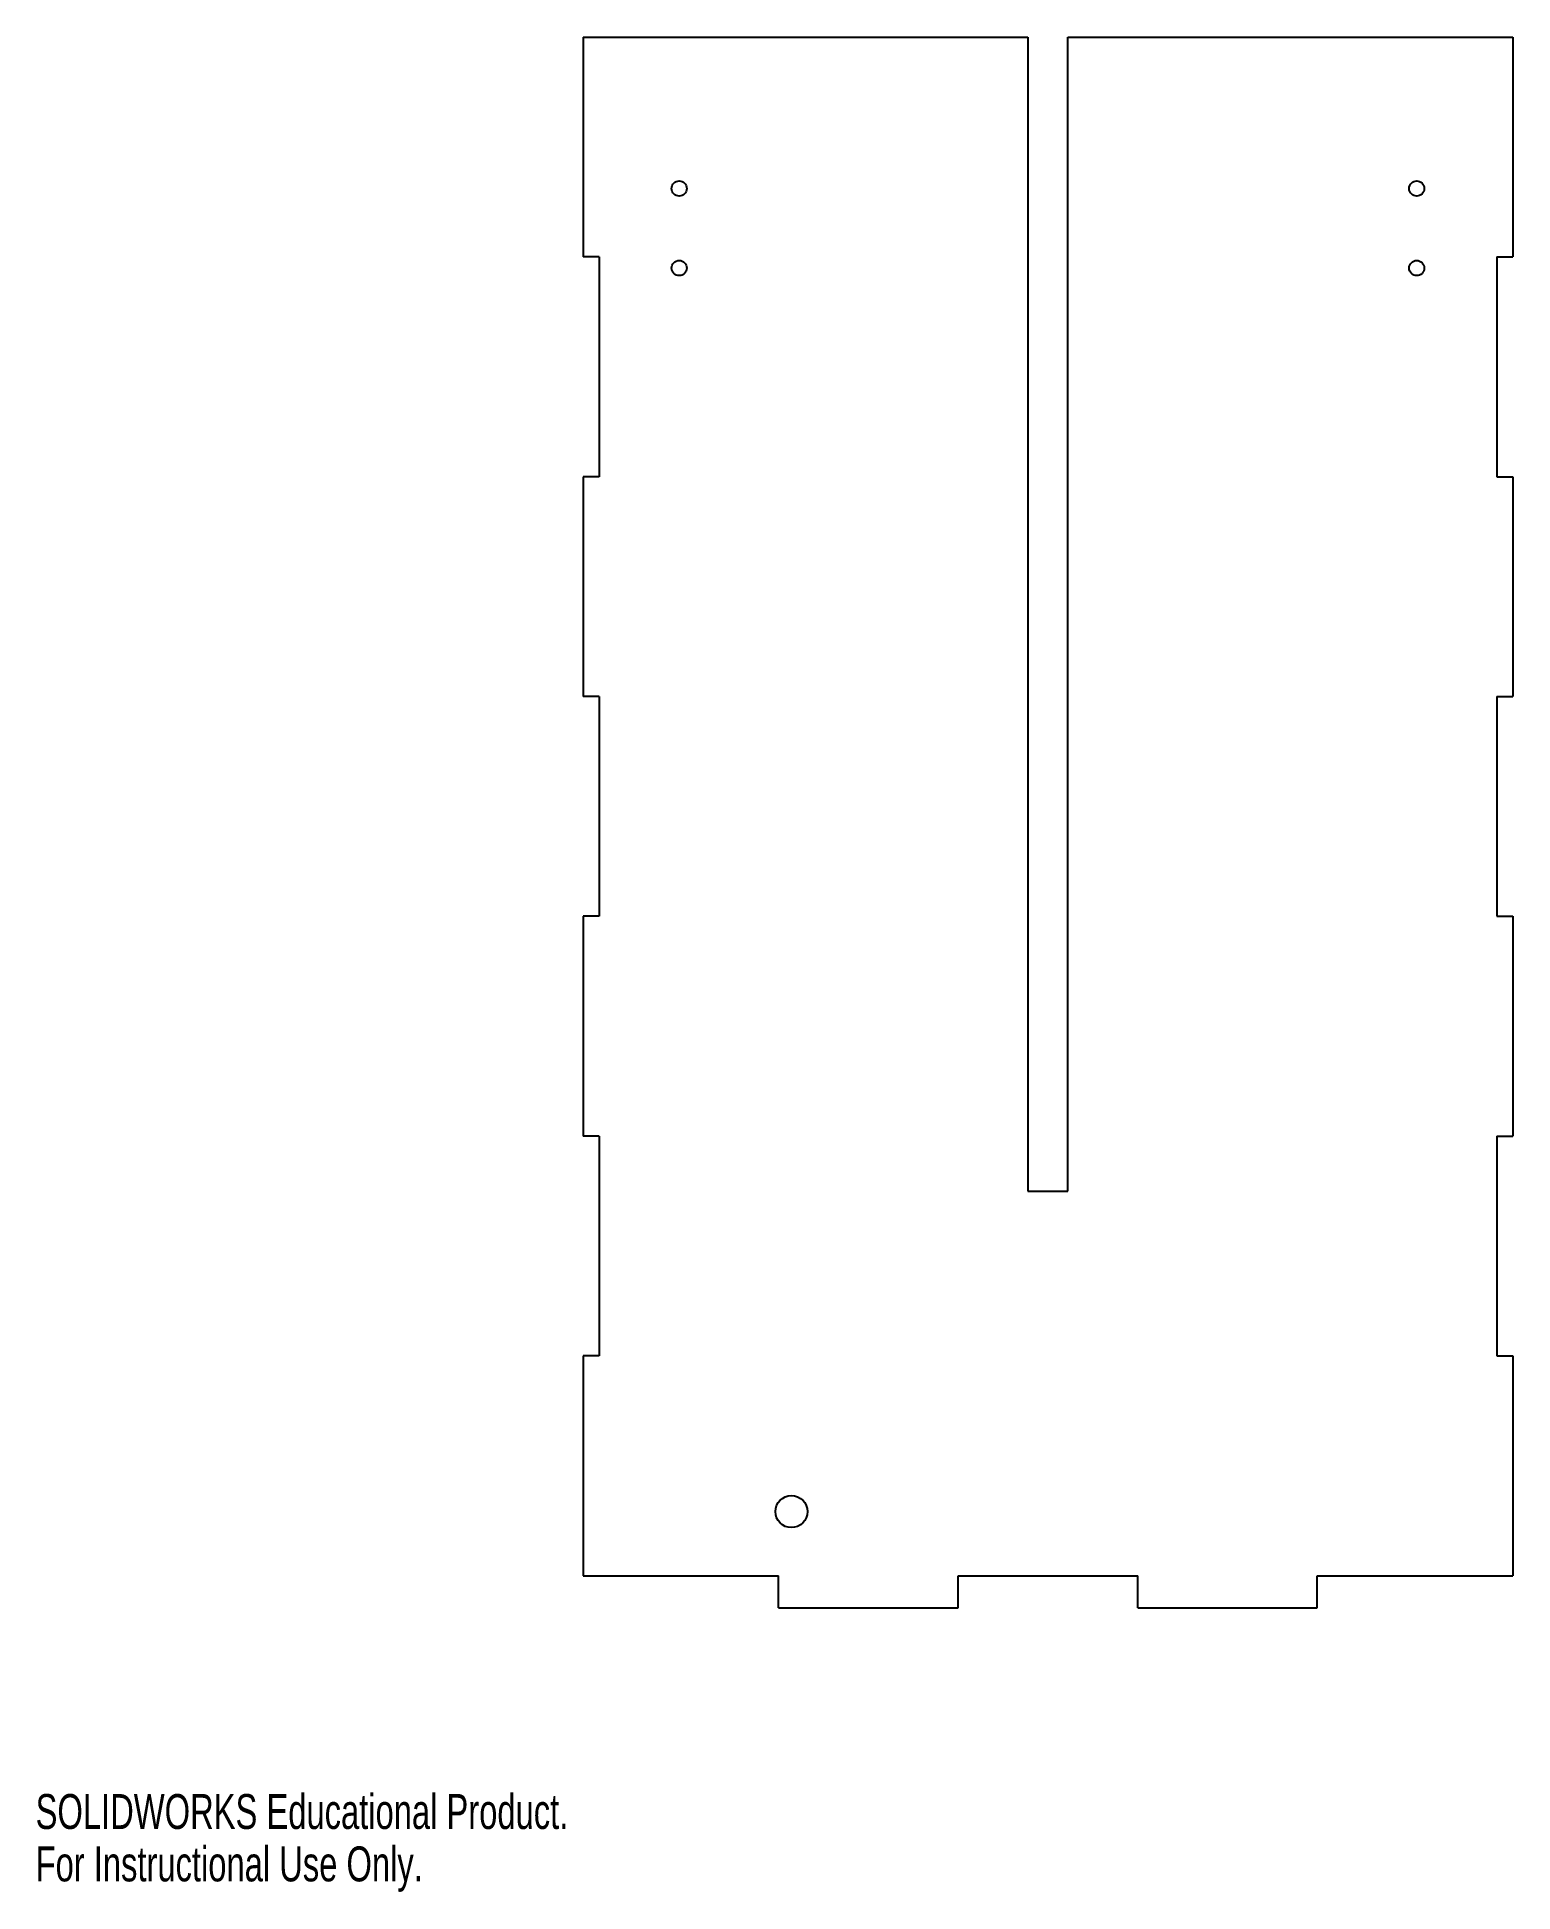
# Model space of a CAD drawing. Header units: millimetres. Extents: x 0 to 293, y 0 to 367.
import ezdxf

# ---------------------------------------------------------------- set-up
doc = ezdxf.new("R2010")
doc.units = ezdxf.units.MM
doc.styles.add('SLDTEXTSTYLE0', font='TXT', dxfattribs={"width": 0.7})

msp = doc.modelspace()

# ---------------------------------------------------------------- linework, layer by layer
at = {"color": 7, "linetype": 'Continuous', "lineweight": 25}
for p, q in [((108.4, 367.35), (108.4, 323.81)), ((108.4, 367.35), (196.5, 367.35)), ((196.5, 367.35), (196.5, 138.75)), ((204.44, 138.75), (204.44, 367.35)), ((204.44, 367.35), (292.55, 367.35)), ((292.55, 367.35), (292.55, 323.81)), ((111.57, 323.81), (108.4, 323.81)), ((111.57, 323.81), (111.57, 280.27)), ((289.37, 323.81), (292.55, 323.81)), ((289.37, 323.81), (289.37, 280.27)), ((108.4, 280.27), (108.4, 236.72)), ((111.57, 280.27), (108.4, 280.27)), ((289.37, 280.27), (292.55, 280.27)), ((292.55, 280.27), (292.55, 236.72)), ((111.57, 236.72), (108.4, 236.72)), ((111.57, 236.72), (111.57, 193.18)), ((289.37, 236.72), (292.55, 236.72)), ((289.37, 236.72), (289.37, 193.18)), ((108.4, 193.18), (108.4, 149.64)), ((111.57, 193.18), (108.4, 193.18)), ((289.37, 193.18), (292.55, 193.18)), ((292.55, 193.18), (292.55, 149.64)), ((111.57, 149.64), (108.4, 149.64)), ((111.57, 149.64), (111.57, 106.1)), ((289.37, 149.64), (292.55, 149.64)), ((289.37, 149.64), (289.37, 106.1)), ((196.5, 138.75), (204.44, 138.75)), ((108.4, 106.1), (108.4, 62.55)), ((111.57, 106.1), (108.4, 106.1)), ((289.37, 106.1), (292.55, 106.1)), ((292.55, 106.1), (292.55, 62.55)), ((108.4, 62.55), (147.13, 62.55)), ((147.13, 56.2), (147.13, 62.55)), ((182.69, 62.55), (218.25, 62.55)), ((182.69, 56.2), (182.69, 62.55)), ((218.25, 56.2), (218.25, 62.55)), ((253.81, 62.55), (292.55, 62.55)), ((253.81, 56.2), (253.81, 62.55)), ((147.13, 56.2), (182.69, 56.2)), ((218.25, 56.2), (253.81, 56.2))]:
    msp.add_line(p, q, dxfattribs=at)
for centre, radius in [((127.45, 337.35), 1.5), ((273.5, 337.35), 1.5), ((127.45, 321.6), 1.5), ((273.5, 321.6), 1.5), ((149.67, 75.25), 3.17)]:
    msp.add_circle(centre, radius, dxfattribs=at)

# ---------------------------------------------------------------- texts
at = {"color": 7, "linetype": 'Continuous', "char_height": 6.92, "attachment_point": 1, "style": 'SLDTEXTSTYLE0'}
for s, insert in [('SOLIDWORKS Educational Product.', (0, 19.3)), ('For Instructional Use Only.', (0, 8.92))]:
    msp.add_mtext(s, dxfattribs=dict(at, insert=insert))

doc.saveas('drawing.dxf')
